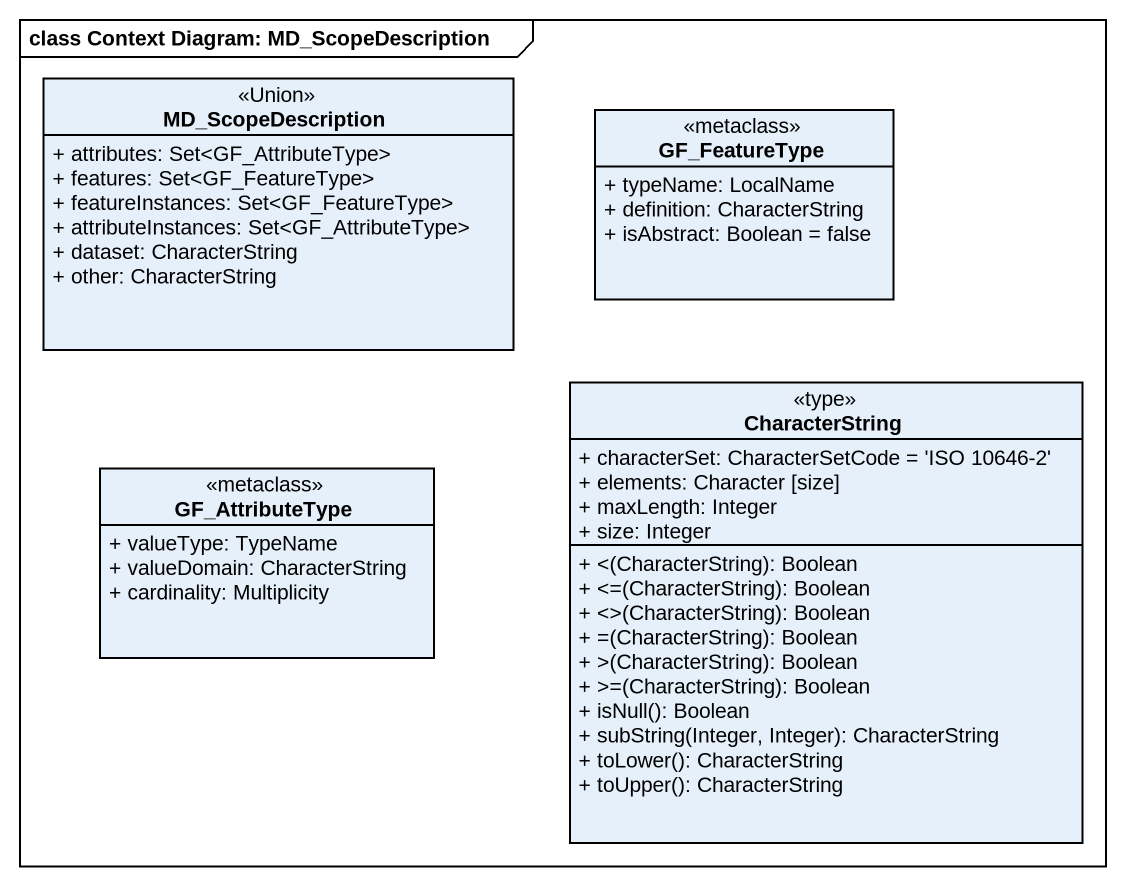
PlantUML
@startuml
mainframe class Context Diagram: MD_ScopeDescription
hide circle
hide empty members
skinparam classAttributeIconSize 0
class MD_ScopeDescription <<Union>> {
  + attributes: Set<GF_AttributeType>
  + features: Set<GF_FeatureType>
  + featureInstances: Set<GF_FeatureType>
  + attributeInstances: Set<GF_AttributeType>
  + dataset: CharacterString
  + other: CharacterString
}
class GF_FeatureType <<metaclass>> {
  + typeName: LocalName
  + definition: CharacterString
  + isAbstract: Boolean = false
}
class CharacterString <<type>> {
  + characterSet: CharacterSetCode = 'ISO 10646-2'
  + elements: Character [size]
  + maxLength: Integer
  + size: Integer
  + <(CharacterString): Boolean
  + <=(CharacterString): Boolean
  + <>(CharacterString): Boolean
  + =(CharacterString): Boolean
  + >(CharacterString): Boolean
  + >=(CharacterString): Boolean
  + isNull(): Boolean
  + subString(Integer, Integer): CharacterString
  + toLower(): CharacterString
  + toUpper(): CharacterString
}
class GF_AttributeType <<metaclass>> {
  + valueType: TypeName
  + valueDomain: CharacterString
  + cardinality: Multiplicity
}
@enduml
